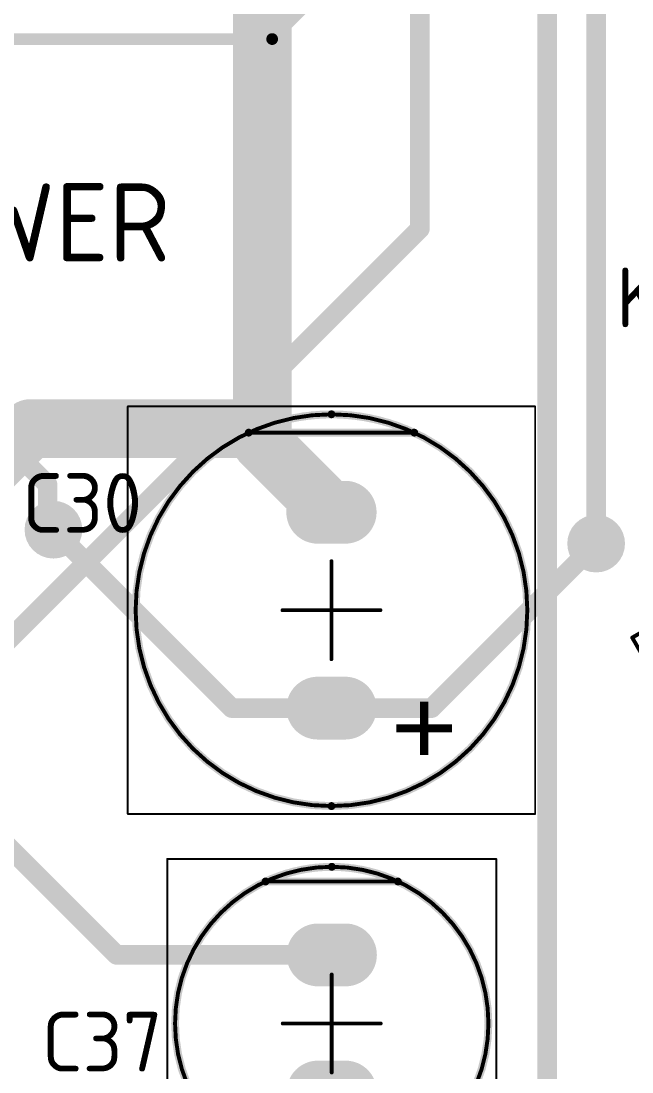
# Model space of a CAD drawing. Header units: inches. Extents: x 0 to 220, y 0 to 115.
# Drawn here: x 173.57 to 189.16, y 27.01 to 53.84 of the extents above; entities that cross this region are included whole.
import ezdxf

# ---------------------------------------------------------------- set-up
doc = ezdxf.new("R2010")
doc.units = ezdxf.units.IN
for name, color, linetype in [('Bottom Layer- Bottom', 5, 'Continuous'), ('Bottom Solder- Bot Mask', 6, 'Continuous'), ('Mechanical 13', 56, 'Continuous'), ('Mechanical 15', 56, 'Continuous'), ('Multi-Layer', 9, 'Continuous'), ('Top Layer- Top', 1, 'Continuous'), ('Top Overlay- Top Silk', 2, 'Continuous'), ('Top Paste- Top Paste', 8, 'Continuous'), ('Top Solder- Top Mask', 216, 'Continuous')]:
    doc.layers.add(name, color=color, linetype=linetype)
doc.styles.add('Arial', font='', dxfattribs={"height": 0.2})
doc.styles.add('GOST type B', font='', dxfattribs={"height": 0.2})
doc.styles.get('Arial').set_extended_font_data('Arial')
doc.styles.get('GOST type B').set_extended_font_data('GOST type B')

# ---------------------------------------------------------------- blocks, each defined once
blk = doc.blocks.new('DO_219AD_65')
at = {"layer": 'Top Layer- Top'}
for points in [[(-1.8, 0.55), (0.2, 0.55), (0.2, -0.55), (-1.8, -0.55)], [(0.7, 0.4), (1.5, 0.4), (1.5, -0.4), (0.7, -0.4)]]:
    blk.add_hatch(color=7, dxfattribs=at).paths.add_polyline_path(points)
at = {"layer": 'Top Paste- Top Paste'}
for points in [[(-1.8, 0.55), (0.2, 0.55), (0.2, -0.55), (-1.8, -0.55)], [(0.7, 0.4), (1.5, 0.4), (1.5, -0.4), (0.7, -0.4)]]:
    blk.add_hatch(color=7, dxfattribs=at).paths.add_polyline_path(points)
at = {"layer": 'Top Solder- Top Mask'}
for points in [[(-1.902, 0.652), (0.302, 0.652), (0.302, -0.652), (-1.902, -0.652)], [(0.598, 0.502), (1.602, 0.502), (1.602, -0.502), (0.598, -0.502)]]:
    blk.add_hatch(color=7, dxfattribs=at).paths.add_polyline_path(points)
at = {"layer": 'Mechanical 13'}
for points in [[(-1.1, -0.65, 0.2, 0.2, 0), (-1.1, 0.65, 0.2, 0.2, 0)], [(-1.1, 0.65, 0.2, 0.2, 0), (1.1, 0.65, 0.2, 0.2, 0)], [(1.1, -0.65, 0.2, 0.2, 0), (1.1, 0.65, 0.2, 0.2, 0)], [(-1.1, -0.65, 0.2, 0.2, 0), (1.1, -0.65, 0.2, 0.2, 0)]]:
    blk.add_lwpolyline(points, format="xyseb", dxfattribs=at)
for points in [[(-1.15, 0.65, 0.1, 0.1, 1), (-1.05, 0.65, 0.1, 0.1, 1)], [(-1.15, 0.65, 0.1, 0.1, 1), (-1.05, 0.65, 0.1, 0.1, 1)], [(1.05, 0.65, 0.1, 0.1, 1), (1.15, 0.65, 0.1, 0.1, 1)], [(1.05, 0.65, 0.1, 0.1, 1), (1.15, 0.65, 0.1, 0.1, 1)], [(-1.15, -0.65, 0.1, 0.1, 1), (-1.05, -0.65, 0.1, 0.1, 1)], [(-1.15, -0.65, 0.1, 0.1, 1), (-1.05, -0.65, 0.1, 0.1, 1)], [(1.05, -0.65, 0.1, 0.1, 1), (1.15, -0.65, 0.1, 0.1, 1)], [(1.05, -0.65, 0.1, 0.1, 1), (1.15, -0.65, 0.1, 0.1, 1)]]:
    blk.add_lwpolyline(points, format="xyseb", close=True, dxfattribs=at)
at = {"layer": 'Mechanical 15'}
for points in [[(-2.8, -1.65, 0.1, 0.1, 0), (-2.8, 1.65, 0.1, 0.1, 0)], [(-2.8, 1.65, 0.1, 0.1, 0), (2.5, 1.65, 0.1, 0.1, 0)], [(2.5, -1.65, 0.1, 0.1, 0), (2.5, 1.65, 0.1, 0.1, 0)], [(-2.8, -1.65, 0.1, 0.1, 0), (2.5, -1.65, 0.1, 0.1, 0)]]:
    blk.add_lwpolyline(points, format="xyseb", dxfattribs=at)
for points in [[(-2.825, 1.65, 0.05, 0.05, 1), (-2.775, 1.65, 0.05, 0.05, 1)], [(-2.825, 1.65, 0.05, 0.05, 1), (-2.775, 1.65, 0.05, 0.05, 1)], [(2.475, 1.65, 0.05, 0.05, 1), (2.525, 1.65, 0.05, 0.05, 1)], [(2.475, 1.65, 0.05, 0.05, 1), (2.525, 1.65, 0.05, 0.05, 1)], [(-2.825, -1.65, 0.05, 0.05, 1), (-2.775, -1.65, 0.05, 0.05, 1)], [(-2.825, -1.65, 0.05, 0.05, 1), (-2.775, -1.65, 0.05, 0.05, 1)], [(2.475, -1.65, 0.05, 0.05, 1), (2.525, -1.65, 0.05, 0.05, 1)], [(2.475, -1.65, 0.05, 0.05, 1), (2.525, -1.65, 0.05, 0.05, 1)]]:
    blk.add_lwpolyline(points, format="xyseb", close=True, dxfattribs=at)
at = {"layer": 'Top Overlay- Top Silk'}
for points in [[(0.4, 0.65, 0.1, 0.1, 0), (1.1, 0.65, 0.1, 0.1, 0)], [(0.4, -0.65, 0.1, 0.1, 0), (1.1, -0.65, 0.1, 0.1, 0)]]:
    blk.add_lwpolyline(points, format="xyseb", dxfattribs=at)
for points in [[(0.375, 0.65, 0.05, 0.05, 1), (0.425, 0.65, 0.05, 0.05, 1)], [(1.075, 0.65, 0.05, 0.05, 1), (1.125, 0.65, 0.05, 0.05, 1)], [(0.375, -0.65, 0.05, 0.05, 1), (0.425, -0.65, 0.05, 0.05, 1)], [(1.075, -0.65, 0.05, 0.05, 1), (1.125, -0.65, 0.05, 0.05, 1)]]:
    blk.add_lwpolyline(points, format="xyseb", close=True, dxfattribs=at)
blk = doc.blocks.new('CAP_TH_ALPOLY_D8_00___S3_50___H12_00___173')
at = {"layer": 'Bottom Layer- Bottom'}
h = blk.add_hatch(color=7, dxfattribs=at)
edge = h.paths.add_edge_path()
edge.add_arc((-1.75, 0.35), 0.7, 0, 180)
edge.add_line((-2.45, 0.35), (-2.45, -0.35))
edge.add_arc((-1.75, -0.35), 0.7, 180, 360)
edge.add_line((-1.05, -0.35), (-1.05, 0.35))
h = blk.add_hatch(color=7, dxfattribs=at)
edge = h.paths.add_edge_path()
edge.add_arc((1.75, -0.35), 0.7, 180, 360)
edge.add_line((2.45, -0.35), (2.45, 0.35))
edge.add_arc((1.75, 0.35), 0.7, 0, 180)
edge.add_line((1.05, 0.35), (1.05, -0.35))
at = {"layer": 'Bottom Solder- Bot Mask'}
h = blk.add_hatch(color=7, dxfattribs=at)
edge = h.paths.add_edge_path()
edge.add_arc((-1.75, 0.35), 0.802, 0, 180)
edge.add_line((-2.552, 0.35), (-2.552, -0.35))
edge.add_arc((-1.75, -0.35), 0.802, 180, 360)
edge.add_line((-0.948, -0.35), (-0.948, 0.35))
h = blk.add_hatch(color=7, dxfattribs=at)
edge = h.paths.add_edge_path()
edge.add_arc((1.75, -0.35), 0.802, 180, 360)
edge.add_line((2.552, -0.35), (2.552, 0.35))
edge.add_arc((1.75, 0.35), 0.802, 0, 180)
edge.add_line((0.948, 0.35), (0.948, -0.35))
at = {"layer": 'Multi-Layer'}
h = blk.add_hatch(color=9, dxfattribs=at)
edge = h.paths.add_edge_path()
edge.add_arc((-1.75, 0.35), 0.7, 0, 180)
edge.add_line((-2.45, 0.35), (-2.45, -0.35))
edge.add_arc((-1.75, -0.35), 0.7, 180, 360)
edge.add_line((-1.05, -0.35), (-1.05, 0.35))
h = blk.add_hatch(color=9, dxfattribs=at)
edge = h.paths.add_edge_path()
edge.add_arc((1.75, -0.35), 0.7, 180, 360)
edge.add_line((2.45, -0.35), (2.45, 0.35))
edge.add_arc((1.75, 0.35), 0.7, 0, 180)
edge.add_line((1.05, 0.35), (1.05, -0.35))
at = {"layer": 'Top Layer- Top'}
h = blk.add_hatch(color=7, dxfattribs=at)
edge = h.paths.add_edge_path()
edge.add_arc((-1.75, 0.35), 0.7, 0, 180)
edge.add_line((-2.45, 0.35), (-2.45, -0.35))
edge.add_arc((-1.75, -0.35), 0.7, 180, 360)
edge.add_line((-1.05, -0.35), (-1.05, 0.35))
h = blk.add_hatch(color=7, dxfattribs=at)
edge = h.paths.add_edge_path()
edge.add_arc((1.75, -0.35), 0.7, 180, 360)
edge.add_line((2.45, -0.35), (2.45, 0.35))
edge.add_arc((1.75, 0.35), 0.7, 0, 180)
edge.add_line((1.05, 0.35), (1.05, -0.35))
at = {"layer": 'Top Solder- Top Mask'}
h = blk.add_hatch(color=7, dxfattribs=at)
edge = h.paths.add_edge_path()
edge.add_arc((-1.75, 0.35), 0.802, 0, 180)
edge.add_line((-2.552, 0.35), (-2.552, -0.35))
edge.add_arc((-1.75, -0.35), 0.802, 180, 360)
edge.add_line((-0.948, -0.35), (-0.948, 0.35))
h = blk.add_hatch(color=7, dxfattribs=at)
edge = h.paths.add_edge_path()
edge.add_arc((1.75, -0.35), 0.802, 180, 360)
edge.add_line((2.552, -0.35), (2.552, 0.35))
edge.add_arc((1.75, 0.35), 0.802, 0, 180)
edge.add_line((0.948, 0.35), (0.948, -0.35))
at = {"layer": 'Mechanical 13'}
for points in [[(4, 0, 0.1, 0.1, 1), (-4, 0, 0.1, 0.1, 1)], [(-3.65, 1.69, 0.05, 0.05, 1), (-3.6, 1.69, 0.05, 0.05, 1)], [(-4.025, 0, 0.05, 0.05, 1), (-3.975, 0, 0.05, 0.05, 1)], [(3.975, 0, 0.05, 0.05, 1), (4.025, 0, 0.05, 0.05, 1)], [(-3.65, -1.69, 0.05, 0.05, 1), (-3.6, -1.69, 0.05, 0.05, 1)]]:
    blk.add_lwpolyline(points, format="xyseb", close=True, dxfattribs=at)
blk.add_lwpolyline([(-3.625, -1.69, 0.1, 0.1, 0), (-3.625, 1.69, 0.1, 0.1, 0)], format="xyseb", dxfattribs=at)
at = {"layer": 'Mechanical 15'}
for points in [[(4.2, 4.2, 0.05, 0.05, 0), (-4.2, 4.2, 0.05, 0.05, 0)], [(-4.2, -4.2, 0.05, 0.05, 0), (-4.2, 4.2, 0.05, 0.05, 0)], [(4.2, -4.2, 0.05, 0.05, 0), (4.2, 4.2, 0.05, 0.05, 0)], [(0, 0, 0.1, 0.1, 0), (0, 1.25, 0.1, 0.1, 0)], [(-1.25, 0, 0.1, 0.1, 0), (0, 0, 0.1, 0.1, 0)], [(1.25, 0, 0.1, 0.1, 0), (0, 0, 0.1, 0.1, 0)], [(0, -1.25, 0.1, 0.1, 0), (0, 0, 0.1, 0.1, 0)], [(-4.2, -4.2, 0.05, 0.05, 0), (4.2, -4.2, 0.05, 0.05, 0)]]:
    blk.add_lwpolyline(points, format="xyseb", dxfattribs=at)
for points in [[(-4.212, 4.2, 0.025, 0.025, 1), (-4.187, 4.2, 0.025, 0.025, 1)], [(-4.212, 4.2, 0.025, 0.025, 1), (-4.187, 4.2, 0.025, 0.025, 1)], [(4.188, 4.2, 0.025, 0.025, 1), (4.213, 4.2, 0.025, 0.025, 1)], [(4.188, 4.2, 0.025, 0.025, 1), (4.213, 4.2, 0.025, 0.025, 1)], [(-0.025, 1.25, 0.05, 0.05, 1), (0.025, 1.25, 0.05, 0.05, 1)], [(-1.275, 0, 0.05, 0.05, 1), (-1.225, 0, 0.05, 0.05, 1)], [(-0.025, 0, 0.05, 0.05, 1), (0.025, 0, 0.05, 0.05, 1)], [(-0.025, 0, 0.05, 0.05, 1), (0.025, 0, 0.05, 0.05, 1)], [(-0.025, 0, 0.05, 0.05, 1), (0.025, 0, 0.05, 0.05, 1)], [(-0.025, 0, 0.05, 0.05, 1), (0.025, 0, 0.05, 0.05, 1)], [(1.225, 0, 0.05, 0.05, 1), (1.275, 0, 0.05, 0.05, 1)], [(-0.025, -1.25, 0.05, 0.05, 1), (0.025, -1.25, 0.05, 0.05, 1)], [(-4.212, -4.2, 0.025, 0.025, 1), (-4.187, -4.2, 0.025, 0.025, 1)], [(-4.212, -4.2, 0.025, 0.025, 1), (-4.187, -4.2, 0.025, 0.025, 1)], [(4.188, -4.2, 0.025, 0.025, 1), (4.213, -4.2, 0.025, 0.025, 1)], [(4.188, -4.2, 0.025, 0.025, 1), (4.213, -4.2, 0.025, 0.025, 1)]]:
    blk.add_lwpolyline(points, format="xyseb", close=True, dxfattribs=at)
at = {"layer": 'Top Overlay- Top Silk'}
blk.add_line((-3.625, 1.69), (-3.625, -1.69), dxfattribs=at)
for points in [[(4, 0, 0.2, 0.2, 1), (-4, 0, 0.2, 0.2, 1)], [(-3.675, 1.69, 0.1, 0.1, 1), (-3.575, 1.69, 0.1, 0.1, 1)], [(-3.675, 1.69, 0.1, 0.1, 1), (-3.575, 1.69, 0.1, 0.1, 1)], [(-4.05, 0, 0.1, 0.1, 1), (-3.95, 0, 0.1, 0.1, 1)], [(3.95, 0, 0.1, 0.1, 1), (4.05, 0, 0.1, 0.1, 1)], [(-3.675, -1.69, 0.1, 0.1, 1), (-3.575, -1.69, 0.1, 0.1, 1)], [(-3.675, -1.69, 0.1, 0.1, 1), (-3.575, -1.69, 0.1, 0.1, 1)]]:
    blk.add_lwpolyline(points, format="xyseb", close=True, dxfattribs=at)
for points in [[(-3.625, -1.69, 0.2, 0.2, -0.221695), (-3.625, 1.69, 0.2, 0.2, 0)], [(-3.625, -1.69, 0.2, 0.2, 0), (-3.625, 1.69, 0.2, 0.2, 0)]]:
    blk.add_lwpolyline(points, format="xyseb", dxfattribs=at)
blk.add_arc((0, 0), 4, 154.9993, 205.0005, dxfattribs=at)
at = {"layer": 'Top Overlay- Top Silk', "style": 'Arial'}
blk.add_text('+', height=2, dxfattribs=at).set_placement((1.45, 1.4))
blk = doc.blocks.new('CAP_TH_ALUM_ELEC_D10_00___S5_00___H17_00___183')
at = {"layer": 'Bottom Layer- Bottom'}
h = blk.add_hatch(color=7, dxfattribs=at)
edge = h.paths.add_edge_path()
edge.add_arc((-2.5, 0.35), 0.7, 0, 180)
edge.add_line((-3.2, 0.35), (-3.2, -0.35))
edge.add_arc((-2.5, -0.35), 0.7, 180, 360)
edge.add_line((-1.8, -0.35), (-1.8, 0.35))
h = blk.add_hatch(color=7, dxfattribs=at)
edge = h.paths.add_edge_path()
edge.add_arc((2.5, -0.35), 0.7, 180, 360)
edge.add_line((3.2, -0.35), (3.2, 0.35))
edge.add_arc((2.5, 0.35), 0.7, 0, 180)
edge.add_line((1.8, 0.35), (1.8, -0.35))
at = {"layer": 'Bottom Solder- Bot Mask'}
h = blk.add_hatch(color=7, dxfattribs=at)
edge = h.paths.add_edge_path()
edge.add_arc((-2.5, 0.35), 0.802, 0, 180)
edge.add_line((-3.302, 0.35), (-3.302, -0.35))
edge.add_arc((-2.5, -0.35), 0.802, 180, 360)
edge.add_line((-1.698, -0.35), (-1.698, 0.35))
h = blk.add_hatch(color=7, dxfattribs=at)
edge = h.paths.add_edge_path()
edge.add_arc((2.5, -0.35), 0.802, 180, 360)
edge.add_line((3.302, -0.35), (3.302, 0.35))
edge.add_arc((2.5, 0.35), 0.802, 0, 180)
edge.add_line((1.698, 0.35), (1.698, -0.35))
at = {"layer": 'Multi-Layer'}
h = blk.add_hatch(color=9, dxfattribs=at)
edge = h.paths.add_edge_path()
edge.add_arc((-2.5, 0.35), 0.7, 0, 180)
edge.add_line((-3.2, 0.35), (-3.2, -0.35))
edge.add_arc((-2.5, -0.35), 0.7, 180, 360)
edge.add_line((-1.8, -0.35), (-1.8, 0.35))
h = blk.add_hatch(color=9, dxfattribs=at)
edge = h.paths.add_edge_path()
edge.add_arc((2.5, -0.35), 0.7, 180, 360)
edge.add_line((3.2, -0.35), (3.2, 0.35))
edge.add_arc((2.5, 0.35), 0.7, 0, 180)
edge.add_line((1.8, 0.35), (1.8, -0.35))
at = {"layer": 'Top Layer- Top'}
h = blk.add_hatch(color=7, dxfattribs=at)
edge = h.paths.add_edge_path()
edge.add_arc((-2.5, 0.35), 0.7, 0, 180)
edge.add_line((-3.2, 0.35), (-3.2, -0.35))
edge.add_arc((-2.5, -0.35), 0.7, 180, 360)
edge.add_line((-1.8, -0.35), (-1.8, 0.35))
h = blk.add_hatch(color=7, dxfattribs=at)
edge = h.paths.add_edge_path()
edge.add_arc((2.5, -0.35), 0.7, 180, 360)
edge.add_line((3.2, -0.35), (3.2, 0.35))
edge.add_arc((2.5, 0.35), 0.7, 0, 180)
edge.add_line((1.8, 0.35), (1.8, -0.35))
at = {"layer": 'Top Solder- Top Mask'}
h = blk.add_hatch(color=7, dxfattribs=at)
edge = h.paths.add_edge_path()
edge.add_arc((-2.5, 0.35), 0.802, 0, 180)
edge.add_line((-3.302, 0.35), (-3.302, -0.35))
edge.add_arc((-2.5, -0.35), 0.802, 180, 360)
edge.add_line((-1.698, -0.35), (-1.698, 0.35))
h = blk.add_hatch(color=7, dxfattribs=at)
edge = h.paths.add_edge_path()
edge.add_arc((2.5, -0.35), 0.802, 180, 360)
edge.add_line((3.302, -0.35), (3.302, 0.35))
edge.add_arc((2.5, 0.35), 0.802, 0, 180)
edge.add_line((1.698, 0.35), (1.698, -0.35))
at = {"layer": 'Mechanical 13'}
for points in [[(5, 0, 0.1, 0.1, 1), (-5, 0, 0.1, 0.1, 1)], [(-4.557, 2.113, 0.05, 0.05, 1), (-4.507, 2.113, 0.05, 0.05, 1)], [(-5.025, 0, 0.05, 0.05, 1), (-4.975, 0, 0.05, 0.05, 1)], [(4.975, 0, 0.05, 0.05, 1), (5.025, 0, 0.05, 0.05, 1)], [(-4.557, -2.113, 0.05, 0.05, 1), (-4.507, -2.113, 0.05, 0.05, 1)]]:
    blk.add_lwpolyline(points, format="xyseb", close=True, dxfattribs=at)
blk.add_lwpolyline([(-4.532, -2.113, 0.1, 0.1, 0), (-4.532, 2.113, 0.1, 0.1, 0)], format="xyseb", dxfattribs=at)
at = {"layer": 'Mechanical 15'}
for points in [[(-5.2, -5.2, 0.05, 0.05, 0), (-5.2, 5.2, 0.05, 0.05, 0)], [(5.2, 5.2, 0.05, 0.05, 0), (-5.2, 5.2, 0.05, 0.05, 0)], [(5.2, -5.2, 0.05, 0.05, 0), (5.2, 5.2, 0.05, 0.05, 0)], [(0, 0, 0.1, 0.1, 0), (0, 1.25, 0.1, 0.1, 0)], [(-1.25, 0, 0.1, 0.1, 0), (0, 0, 0.1, 0.1, 0)], [(0, -1.25, 0.1, 0.1, 0), (0, 0, 0.1, 0.1, 0)], [(1.25, 0, 0.1, 0.1, 0), (0, 0, 0.1, 0.1, 0)], [(-5.2, -5.2, 0.05, 0.05, 0), (5.2, -5.2, 0.05, 0.05, 0)]]:
    blk.add_lwpolyline(points, format="xyseb", dxfattribs=at)
for points in [[(-5.212, 5.2, 0.025, 0.025, 1), (-5.187, 5.2, 0.025, 0.025, 1)], [(-5.212, 5.2, 0.025, 0.025, 1), (-5.187, 5.2, 0.025, 0.025, 1)], [(5.187, 5.2, 0.025, 0.025, 1), (5.212, 5.2, 0.025, 0.025, 1)], [(5.187, 5.2, 0.025, 0.025, 1), (5.212, 5.2, 0.025, 0.025, 1)], [(-0.025, 1.25, 0.05, 0.05, 1), (0.025, 1.25, 0.05, 0.05, 1)], [(-1.275, 0, 0.05, 0.05, 1), (-1.225, 0, 0.05, 0.05, 1)], [(-0.025, 0, 0.05, 0.05, 1), (0.025, 0, 0.05, 0.05, 1)], [(-0.025, 0, 0.05, 0.05, 1), (0.025, 0, 0.05, 0.05, 1)], [(-0.025, 0, 0.05, 0.05, 1), (0.025, 0, 0.05, 0.05, 1)], [(-0.025, 0, 0.05, 0.05, 1), (0.025, 0, 0.05, 0.05, 1)], [(1.225, 0, 0.05, 0.05, 1), (1.275, 0, 0.05, 0.05, 1)], [(-0.025, -1.25, 0.05, 0.05, 1), (0.025, -1.25, 0.05, 0.05, 1)], [(-5.212, -5.2, 0.025, 0.025, 1), (-5.187, -5.2, 0.025, 0.025, 1)], [(-5.212, -5.2, 0.025, 0.025, 1), (-5.187, -5.2, 0.025, 0.025, 1)], [(5.187, -5.2, 0.025, 0.025, 1), (5.212, -5.2, 0.025, 0.025, 1)], [(5.187, -5.2, 0.025, 0.025, 1), (5.212, -5.2, 0.025, 0.025, 1)]]:
    blk.add_lwpolyline(points, format="xyseb", close=True, dxfattribs=at)
at = {"layer": 'Top Overlay- Top Silk'}
blk.add_line((-4.532, 2.113), (-4.532, -2.113), dxfattribs=at)
for points in [[(5, 0, 0.2, 0.2, 1), (-5, 0, 0.2, 0.2, 1)], [(-4.582, 2.113, 0.1, 0.1, 1), (-4.482, 2.113, 0.1, 0.1, 1)], [(-4.582, 2.113, 0.1, 0.1, 1), (-4.482, 2.113, 0.1, 0.1, 1)], [(-5.05, 0, 0.1, 0.1, 1), (-4.95, 0, 0.1, 0.1, 1)], [(4.95, 0, 0.1, 0.1, 1), (5.05, 0, 0.1, 0.1, 1)], [(-4.582, -2.113, 0.1, 0.1, 1), (-4.482, -2.113, 0.1, 0.1, 1)], [(-4.582, -2.113, 0.1, 0.1, 1), (-4.482, -2.113, 0.1, 0.1, 1)]]:
    blk.add_lwpolyline(points, format="xyseb", close=True, dxfattribs=at)
for points in [[(-4.532, -2.113, 0.2, 0.2, -0.221695), (-4.532, 2.113, 0.2, 0.2, 0)], [(-4.532, -2.113, 0.2, 0.2, 0), (-4.532, 2.113, 0.2, 0.2, 0)]]:
    blk.add_lwpolyline(points, format="xyseb", dxfattribs=at)
blk.add_arc((0, 0), 5, 155.0004, 204.9998, dxfattribs=at)
at = {"layer": 'Top Overlay- Top Silk', "style": 'Arial'}
blk.add_text('+', height=2, dxfattribs=at).set_placement((2.2, 1.4))

msp = doc.modelspace()

# ---------------------------------------------------------------- hatches: boundary and pattern name
at = {"layer": 'Bottom Layer- Bottom'}
h = msp.add_hatch(color=7, dxfattribs=at)
edge = h.paths.add_edge_path()
edge.add_arc((174.395, 40.855), 0.635, 0, 360)
h = msp.add_hatch(color=7, dxfattribs=at)
edge = h.paths.add_edge_path()
edge.add_arc((188.25, 40.5), 0.635, 0, 360)
at = {"layer": 'Bottom Solder- Bot Mask'}
h = msp.add_hatch(color=7, dxfattribs=at)
edge = h.paths.add_edge_path()
edge.add_arc((174.395, 40.855), 0.737, 0, 360)
h = msp.add_hatch(color=7, dxfattribs=at)
edge = h.paths.add_edge_path()
edge.add_arc((188.25, 40.5), 0.737, 0, 360)
at = {"layer": 'Top Layer- Top'}
h = msp.add_hatch(color=7, dxfattribs=at)
edge = h.paths.add_edge_path()
edge.add_arc((174.395, 40.855), 0.635, 0, 360)
h = msp.add_hatch(color=7, dxfattribs=at)
edge = h.paths.add_edge_path()
edge.add_arc((188.25, 40.5), 0.635, 0, 360)
at = {"layer": 'Top Solder- Top Mask'}
h = msp.add_hatch(color=7, dxfattribs=at)
edge = h.paths.add_edge_path()
edge.add_arc((174.395, 40.855), 0.737, 0, 360)
h = msp.add_hatch(color=7, dxfattribs=at)
edge = h.paths.add_edge_path()
edge.add_arc((188.25, 40.5), 0.737, 0, 360)

# ---------------------------------------------------------------- linework, layer by layer
at = {"layer": 'Bottom Layer- Bottom'}
for points in [[(179.725, 43.068, 1.5, 1.5, 0), (179.725, 67.585, 1.5, 1.5, 0)], [(170.75, 40.383, 1.5, 1.5, 0), (173.802, 43.435, 1.5, 1.5, 0)], [(173.802, 43.435, 1.5, 1.5, 0), (179.108, 43.435, 1.5, 1.5, 0)], [(179.725, 43.068, 1.5, 1.5, 0), (181.193, 41.6, 1.5, 1.5, 0)], [(181.193, 41.35, 1.5, 1.5, 0), (181.193, 41.6, 1.5, 1.5, 0)], [(181.193, 41.35, 1.5, 1.5, 0), (181.243, 41.3, 1.5, 1.5, 0)], [(181.243, 41.3, 1.5, 1.5, 0), (181.493, 41.3, 1.5, 1.5, 0)], [(174.395, 40.855, 0.5, 0.5, 0), (178.95, 36.3, 0.5, 0.5, 0)], [(184.05, 36.3, 0.5, 0.5, 0), (188.25, 40.5, 0.5, 0.5, 0)], [(178.95, 36.3, 0.5, 0.5, 0), (184.05, 36.3, 0.5, 0.5, 0)]]:
    msp.add_lwpolyline(points, format="xyseb", dxfattribs=at)
for points in [[(173.427, 43.435, 0.75, 0.75, 1), (174.177, 43.435, 0.75, 0.75, 1)], [(173.427, 43.435, 0.75, 0.75, 1), (174.177, 43.435, 0.75, 0.75, 1)], [(178.733, 43.435, 0.75, 0.75, 1), (179.483, 43.435, 0.75, 0.75, 1)], [(179.35, 43.068, 0.75, 0.75, 1), (180.1, 43.068, 0.75, 0.75, 1)], [(179.35, 43.068, 0.75, 0.75, 1), (180.1, 43.068, 0.75, 0.75, 1)], [(180.818, 41.6, 0.75, 0.75, 1), (181.568, 41.6, 0.75, 0.75, 1)], [(180.818, 41.6, 0.75, 0.75, 1), (181.568, 41.6, 0.75, 0.75, 1)], [(180.818, 41.35, 0.75, 0.75, 1), (181.568, 41.35, 0.75, 0.75, 1)], [(180.818, 41.35, 0.75, 0.75, 1), (181.568, 41.35, 0.75, 0.75, 1)], [(180.868, 41.3, 0.75, 0.75, 1), (181.618, 41.3, 0.75, 0.75, 1)], [(180.868, 41.3, 0.75, 0.75, 1), (181.618, 41.3, 0.75, 0.75, 1)], [(181.118, 41.3, 0.75, 0.75, 1), (181.868, 41.3, 0.75, 0.75, 1)], [(174.27, 40.855, 0.25, 0.25, 1), (174.52, 40.855, 0.25, 0.25, 1)], [(188.125, 40.5, 0.25, 0.25, 1), (188.375, 40.5, 0.25, 0.25, 1)], [(178.825, 36.3, 0.25, 0.25, 1), (179.075, 36.3, 0.25, 0.25, 1)], [(178.825, 36.3, 0.25, 0.25, 1), (179.075, 36.3, 0.25, 0.25, 1)], [(183.925, 36.3, 0.25, 0.25, 1), (184.175, 36.3, 0.25, 0.25, 1)], [(183.925, 36.3, 0.25, 0.25, 1), (184.175, 36.3, 0.25, 0.25, 1)]]:
    msp.add_lwpolyline(points, format="xyseb", close=True, dxfattribs=at)
at = {"layer": 'Top Layer- Top'}
for points in [[(183.75, 48.535, 0.5, 0.5, 0), (183.75, 78.25, 0.5, 0.5, 0)], [(187, 18.327, 0.5, 0.5, 0), (187, 75.75, 0.5, 0.5, 0)], [(188.25, 40.5, 0.5, 0.5, 0), (188.25, 61.057, 0.5, 0.5, 0)], [(171.463, 36.248, 0.5, 0.5, 0), (183.75, 48.535, 0.5, 0.5, 0)], [(173, 43.25, 0.5, 0.5, 0), (174.247, 42.003, 0.5, 0.5, 0)], [(174.247, 41.003, 0.5, 0.5, 0), (174.247, 42.003, 0.5, 0.5, 0)], [(174.247, 41.003, 0.5, 0.5, 0), (174.395, 40.855, 0.5, 0.5, 0)], [(171.8, 34.211, 0.5, 0.5, 0), (176.011, 30, 0.5, 0.5, 0)], [(176.011, 30, 0.5, 0.5, 0), (181.5, 30, 0.5, 0.5, 0)]]:
    msp.add_lwpolyline(points, format="xyseb", dxfattribs=at)
for points in [[(183.625, 48.535, 0.25, 0.25, 1), (183.875, 48.535, 0.25, 0.25, 1)], [(183.625, 48.535, 0.25, 0.25, 1), (183.875, 48.535, 0.25, 0.25, 1)], [(174.122, 42.003, 0.25, 0.25, 1), (174.372, 42.003, 0.25, 0.25, 1)], [(174.122, 42.003, 0.25, 0.25, 1), (174.372, 42.003, 0.25, 0.25, 1)], [(174.122, 41.003, 0.25, 0.25, 1), (174.372, 41.003, 0.25, 0.25, 1)], [(174.122, 41.003, 0.25, 0.25, 1), (174.372, 41.003, 0.25, 0.25, 1)], [(174.27, 40.855, 0.25, 0.25, 1), (174.52, 40.855, 0.25, 0.25, 1)], [(188.125, 40.5, 0.25, 0.25, 1), (188.375, 40.5, 0.25, 0.25, 1)], [(175.886, 30, 0.25, 0.25, 1), (176.136, 30, 0.25, 0.25, 1)], [(175.886, 30, 0.25, 0.25, 1), (176.136, 30, 0.25, 0.25, 1)], [(181.375, 30, 0.25, 0.25, 1), (181.625, 30, 0.25, 0.25, 1)]]:
    msp.add_lwpolyline(points, format="xyseb", close=True, dxfattribs=at)
at = {"layer": 'Top Overlay- Top Silk'}
for points in [[(179.979, 53.379, 0.3, 0.3, 0), (180.9, 54.3, 0.3, 0.3, 0)], [(148.5, 53.379, 0.3, 0.3, 0), (179.979, 53.379, 0.3, 0.3, 0)]]:
    msp.add_lwpolyline(points, format="xyseb", dxfattribs=at)
msp.add_lwpolyline([(179.904, 53.379, 0.15, 0.15, 1), (180.054, 53.379, 0.15, 0.15, 1)], format="xyseb", close=True, dxfattribs=at)
msp.add_lwpolyline([(179.904, 53.379, 0.15, 0.15, 1), (180.054, 53.379, 0.15, 0.15, 1)], format="xyseb", close=True, dxfattribs=at)

# ---------------------------------------------------------------- block references
for name, p, rotation in [('CAP_TH_ALUM_ELEC_D10_00___S5_00___H17_00___183', (181.493, 38.8), 270), ('DO_219AD_65', (192, 36.5), 300.0000000000001), ('CAP_TH_ALPOLY_D8_00___S3_50___H12_00___173', (181.5, 28.25), 270)]:
    msp.add_blockref(name, p, dxfattribs=dict(rotation=rotation))

# ---------------------------------------------------------------- texts
at = {"layer": 'Top Overlay- Top Silk', "style": 'GOST type B'}
for s, height, p in [('POWER', 2, (169.1, 47.7)), ('KT15', 1.524, (188.764, 46.021)), ('C30', 1.524, (173.597, 40.774)), ('C37', 1.524, (174.096, 27.024))]:
    msp.add_text(s, height=height, dxfattribs=at).set_placement(p)

doc.saveas('drawing.dxf')
